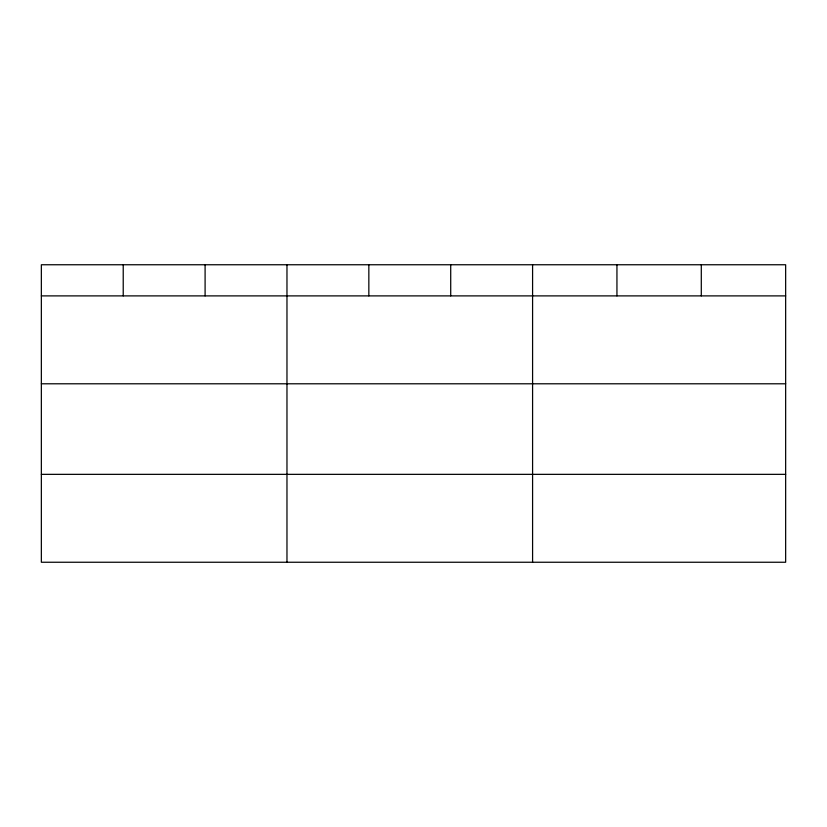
<?xml version="1.0" encoding="UTF-8"?>
<svg xmlns="http://www.w3.org/2000/svg" width="827" height="827" viewBox="0 0 827 827"><rect width="100%" height="100%" fill="white"/><g stroke="black" fill="none" stroke-linecap="round" stroke-linejoin="round"><path stroke-width="1.24" d="M785.65 383.79L785.65 264.754L41.35 264.754L41.35 562.246L785.65 562.246L785.65 383.79L41.35 383.79M41.35 295.89L785.65 295.89M41.35 474.347L785.65 474.347M701.296 264.754L701.296 295.89M616.942 264.754L616.942 295.89M532.588 264.754L532.588 562.246M450.715 264.754L450.715 295.89M368.842 264.754L368.842 295.89M286.969 264.754L286.969 562.246M205.096 264.754L205.096 295.89M123.223 264.754L123.223 295.89"/></g></svg>
